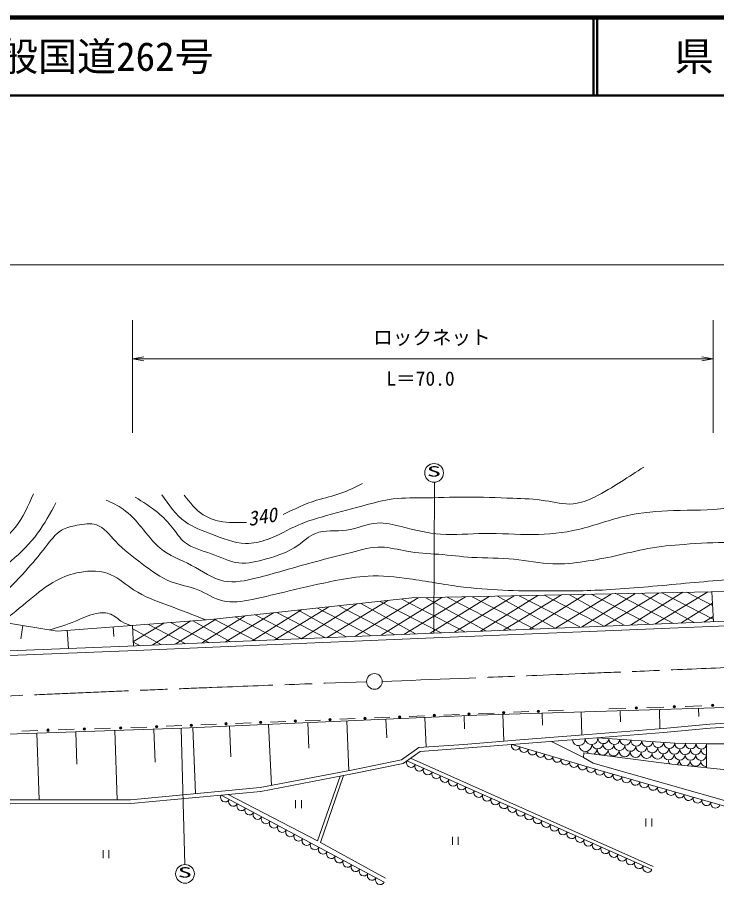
# Model space of a CAD drawing. Units: millimetres, scale not verified. Extents: x 40000 to 680000, y 20000 to 380000.
# Drawn here: x 224106 to 313514, y 269215 to 380000 of the extents above; entities that cross this region are included whole.
import ezdxf
from ezdxf.enums import TextEntityAlignment as Align

# ---------------------------------------------------------------- set-up
doc = ezdxf.new("R2010")
doc.units = ezdxf.units.MM
doc.header["$LTSCALE"] = 1000
doc.linetypes.add('CHAIN', pattern=[18.5, 12, -1.5, 3.5, -1.5])
for name, color, linetype, lineweight in [('M-BGD', 7, 'Continuous', 13), ('M-BMK', 2, 'CHAIN', 13), ('M-BMK-SRVR', 3, 'Continuous', 13), ('M-STR-STR3', 7, 'Continuous', 13), ('M-STR-STRC', 7, 'Continuous', 13), ('M-TTL', 7, 'Continuous', 13), ('M-TTL-LINE', 7, 'Continuous', 50)]:
    doc.layers.add(name, color=color, linetype=linetype, lineweight=lineweight)
doc.layers.add('M-TTL-TXT', color=7, linetype='Continuous')
doc.styles.add('ＭＳ ゴシック', font='')
doc.styles.get('ＭＳ ゴシック').set_extended_font_data('MS Gothic')

# ---------------------------------------------------------------- blocks, each defined once
blk = doc.blocks.new('open_arrow')
at = {"color": 0, "linetype": 'Continuous', "lineweight": -2}
blk.add_lwpolyline([(7.5, 1.25), (0, 0), (7.5, -1.25)], dxfattribs=at)

msp = doc.modelspace()

# ---------------------------------------------------------------- linework, layer by layer
at = {"layer": 'M-BGD'}
for p, q in [((248843, 303086), (274562, 305831)), ((275330, 305847), (267262, 300923)), ((278356, 305910), (270623, 301068)), ((281391, 305974), (273538, 301182)), ((274562, 305831), (314936, 306676)), ((276323, 305868), (283985, 301621)), ((284422, 306037), (276900, 301327)), ((279057, 305925), (287200, 301749)), ((287613, 306104), (280008, 301463)), ((282263, 305992), (290223, 301870)), ((290634, 306167), (283333, 301595)), ((285507, 306060), (292877, 301976)), ((293673, 306231), (286269, 301712)), ((288259, 306118), (296040, 302128)), ((296733, 306315), (289595, 301845)), ((291462, 306185), (299046, 302257)), ((300017, 306314), (292911, 301977)), ((294700, 306247), (301694, 302371)), ((303043, 306377), (296231, 302111)), ((297487, 306311), (304986, 302465)), ((306162, 306492), (299179, 302230)), ((300536, 306455), (308004, 302587)), ((309192, 306556), (302499, 302365)), ((303875, 306444), (310642, 302694)), ((312385, 306622), (305614, 302491)), ((306498, 306499), (313084, 303122)), ((309688, 306566), (312984, 304859)), ((312882, 306633), (313103, 302793)), ((263939, 304697), (257035, 300484)), ((267519, 305079), (260412, 300629)), ((271464, 305500), (263713, 300771)), ((265229, 304835), (272359, 301142)), ((268013, 305132), (275006, 301256)), ((270485, 305396), (278288, 301394)), ((273250, 305691), (281313, 301515)), ((312967, 305159), (308918, 302624)), ((216452, 303635), (229206, 301608)), ((253213, 303552), (247663, 300077)), ((256846, 303940), (250736, 300211)), ((260451, 304325), (254116, 300358)), ((254523, 303692), (260491, 300632)), ((257274, 303986), (263499, 300761)), ((260021, 304279), (266161, 300876)), ((262473, 304541), (269352, 301013)), ((229206, 301608), (248843, 303086)), ((242845, 302635), (238944, 300254)), ((240798, 302480), (245655, 299989)), ((246299, 302894), (241360, 299802)), ((243689, 302698), (248666, 300121)), ((249563, 303163), (244264, 299929)), ((246534, 302912), (251358, 300238)), ((249238, 303116), (254577, 300378)), ((251969, 303420), (257592, 300508)), ((293075, 301984), (314742, 302860)), ((313064, 303466), (311882, 302744)), ((224541, 300630), (224807, 302307)), ((230645, 299377), (230470, 301703)), ((236464, 300902), (236371, 302147)), ((238849, 302334), (238969, 299699)), ((238870, 301877), (242523, 299853)), ((252985, 300309), (277320, 301356)), ((277320, 301356), (293075, 301984)), ((277345, 300756), (293099, 301384)), ((293099, 301384), (314767, 302260)), ((239293, 299712), (252985, 300309)), ((253011, 299710), (277345, 300756)), ((223060, 299084), (239293, 299712)), ((238947, 300185), (239817, 299734)), ((239318, 299112), (253011, 299710)), ((223084, 298484), (239318, 299112)), ((282859, 290880), (316485, 291902)), ((293929, 291493), (291957, 291414)), ((299733, 291659), (301897, 291733)), ((301231, 290033), (301189, 291437)), ((304603, 291825), (306767, 291898)), ((306262, 289119), (306186, 291589)), ((309473, 291990), (311637, 292064)), ((311217, 290673), (311184, 291741)), ((245141, 289217), (282859, 290880)), ((267304, 290422), (265332, 290342)), ((271741, 290600), (269769, 290521)), ((271327, 287962), (271221, 290367)), ((276179, 290779), (274207, 290699)), ((276384, 286792), (276217, 290587)), ((280616, 290957), (278644, 290878)), ((281285, 289138), (281212, 290807)), ((285054, 291136), (283082, 291057)), ((286300, 287541), (286196, 290981)), ((289491, 291314), (287519, 291235)), ((291240, 289593), (291193, 291133)), ((296281, 288315), (296191, 291285)), ((189780, 287314), (245141, 289217)), ((236035, 289203), (233970, 289137)), ((240679, 289350), (238615, 289285)), ((245117, 289529), (243144, 289450)), ((246902, 280847), (246530, 289279)), ((249554, 289707), (247582, 289628)), ((251415, 285527), (251241, 289486)), ((253992, 289886), (252019, 289807)), ((256580, 281893), (256236, 289706)), ((258429, 290065), (256457, 289985)), ((262866, 290243), (260894, 290164)), ((261375, 286657), (261231, 289926)), ((266507, 283773), (266226, 290147)), ((306693, 289158), (297095, 288381)), ((312642, 289699), (306693, 289158)), ((312681, 289200), (306736, 288660)), ((320753, 290240), (312642, 289699)), ((320796, 289741), (312681, 289200)), ((226746, 288907), (224681, 288841)), ((226880, 280041), (226586, 288580)), ((231390, 289055), (229326, 288989)), ((231726, 284606), (231583, 288751)), ((236885, 280063), (236580, 288923)), ((241723, 284856), (241577, 289095)), ((297095, 288381), (288341, 287705)), ((306736, 288660), (297134, 287882)), ((281176, 287130), (275430, 286725)), ((288341, 287705), (281176, 287130)), ((288380, 287206), (281214, 286632)), ((287312, 287121), (298009, 283962)), ((297134, 287882), (288380, 287206)), ((292400, 287517), (296483, 285440)), ((298337, 287980), (308154, 287271)), ((308154, 287271), (312229, 287204)), ((312229, 287204), (317045, 287204)), ((312229, 287204), (312234, 284136)), ((275430, 286725), (273234, 285170)), ((275605, 286236), (273437, 284702)), ((281214, 286632), (275605, 286236)), ((296483, 285440), (296545, 286058)), ((296545, 286058), (307770, 284602)), ((273234, 285170), (267049, 283886)), ((273893, 285024), (305224, 271132)), ((274362, 285356), (305378, 271518)), ((297706, 284727), (296483, 285440)), ((333238, 274620), (297706, 284727)), ((267049, 283886), (255152, 281621)), ((273437, 284702), (267146, 283395)), ((298009, 283962), (333242, 273896)), ((307770, 284602), (317556, 283581)), ((267146, 283395), (255222, 281126)), ((262502, 274802), (265369, 283057)), ((265810, 283141), (262868, 274588)), ((255152, 281621), (238591, 280067)), ((255222, 281126), (238615, 279567)), ((250148, 280649), (271008, 269528)), ((251058, 280735), (262502, 274802)), ((238615, 279567), (223178, 279533)), ((238591, 280067), (223179, 280033)), ((259677, 278995), (259677, 279995)), ((260427, 279995), (260427, 278995)), ((304470, 276651), (304470, 277651)), ((305220, 277651), (305220, 276651)), ((279730, 274307), (279730, 275307)), ((280480, 275307), (280480, 274307)), ((262868, 274588), (271191, 270046)), ((235066, 272614), (235066, 273614)), ((235816, 273614), (235816, 272614))]:
    msp.add_line(p, q, dxfattribs=at)
for centre, radius in [((290724, 291364), 150), ((290724, 291364), 100), ((290724, 291364), 50), ((303250, 291779), 150), ((303250, 291779), 100), ((303250, 291779), 50), ((308120, 291944), 150), ((308120, 291944), 100), ((308120, 291944), 50), ((312990, 292110), 150), ((312990, 292110), 100), ((312990, 292110), 50), ((259662, 290114), 150), ((264099, 290293), 150), ((264099, 290293), 100), ((264099, 290293), 50), ((268537, 290471), 150), ((268537, 290471), 100), ((268537, 290471), 50), ((272974, 290650), 150), ((272974, 290650), 100), ((272974, 290650), 50), ((277412, 290828), 150), ((277412, 290828), 100), ((277412, 290828), 50), ((281849, 291007), 150), ((281849, 291007), 100), ((281849, 291007), 50), ((286286, 291185), 150), ((286286, 291185), 100), ((286286, 291185), 50), ((232680, 289096), 150), ((232680, 289096), 100), ((237325, 289244), 150), ((237325, 289244), 100), ((237325, 289244), 50), ((241912, 289400), 150), ((241912, 289400), 100), ((241912, 289400), 50), ((246349, 289579), 150), ((246349, 289579), 100), ((246349, 289579), 50), ((250787, 289757), 150), ((250787, 289757), 100), ((250787, 289757), 50), ((255224, 289936), 150), ((255224, 289936), 100), ((255224, 289936), 50), ((259662, 290114), 100), ((259662, 290114), 50), ((228036, 288948), 150), ((228036, 288948), 100), ((228036, 288948), 50), ((232680, 289096), 50)]:
    msp.add_circle(centre, radius, dxfattribs=at)
for centre, radius, start, end in [((287840, 286965), 551, 163.54967, 343.54967), ((295889, 287787), 818, 184.49465, 4.49465), ((296725, 287037), 818, 184.49465, 4.49465), ((297521, 287916), 818, 184.49465, 4.49465), ((298282, 287253), 703, 192.55017, 355.87134), ((299038, 287929), 703, 175.87134, 355.87134), ((299684, 287152), 703, 175.87134, 355.87134), ((300440, 287828), 703, 175.87134, 355.87134), ((301086, 287051), 703, 175.87134, 355.87134), ((301843, 287727), 703, 175.87134, 355.87134), ((302489, 286950), 703, 175.87134, 355.87134), ((303245, 287625), 703, 175.87134, 355.87134), ((304648, 287524), 703, 175.87134, 355.87134), ((306050, 287423), 703, 175.87134, 355.87134), ((307452, 287322), 703, 175.87134, 355.87134), ((308833, 287260), 679, 179.05305, 359.05305), ((310191, 287237), 679, 179.05305, 359.05305), ((311550, 287215), 679, 179.05305, 359.05305), ((288897, 286653), 551, 163.54967, 343.54967), ((289953, 286341), 551, 163.54967, 343.54967), ((291010, 286029), 551, 163.54967, 343.54967), ((292066, 285717), 551, 163.54967, 343.54967), ((297535, 286557), 703, 206.9116, 229.45956), ((297535, 286557), 703, 295.75116, 355.87134), ((298938, 286456), 703, 175.87134, 355.87134), ((300340, 286355), 703, 175.87134, 355.87134), ((301742, 286254), 703, 175.87134, 355.87134), ((303145, 286152), 703, 175.87134, 355.87134), ((303891, 286848), 703, 175.87134, 355.87134), ((304547, 286051), 703, 175.87134, 355.87134), ((305294, 286747), 703, 175.87134, 355.87134), ((305950, 285950), 703, 175.87134, 355.87134), ((306696, 286646), 703, 175.87134, 355.87134), ((307380, 285823), 679, 179.05305, 359.05305), ((308107, 286549), 679, 179.05305, 359.05305), ((309483, 286519), 679, 179.05305, 359.05305), ((310842, 286496), 679, 179.05305, 359.05305), ((312200, 286474), 679, 179.05305, 272.63039), ((274434, 284785), 591, 156.08704, 336.08704), ((293122, 285405), 551, 163.54967, 343.54967), ((294195, 285088), 568, 163.54967, 343.54967), ((295285, 284767), 568, 163.54967, 343.54967), ((308046, 285066), 679, 179.05305, 219.99708), ((308803, 285807), 679, 179.05305, 359.05305), ((308046, 285066), 679, 307.35366, 359.05305), ((309453, 285036), 679, 179.05305, 235.36962), ((310161, 285785), 679, 179.05305, 359.05305), ((309453, 285036), 679, 293.58398, 359.05305), ((310812, 285013), 679, 179.05305, 359.05305), ((311519, 285763), 679, 179.05305, 359.05305), ((312170, 284991), 679, 179.05305, 275.41472), ((275514, 284306), 591, 156.08704, 336.08704), ((276594, 283827), 591, 156.08704, 336.08704), ((296375, 284445), 568, 163.54967, 343.54967), ((297464, 284123), 568, 163.54967, 343.54967), ((298577, 283800), 591, 164.0546, 344.0546), ((299714, 283475), 591, 164.0546, 344.0546), ((277675, 283348), 591, 156.08704, 336.08704), ((278755, 282869), 591, 156.08704, 336.08704), ((279835, 282390), 591, 156.08704, 336.08704), ((300851, 283150), 591, 164.0546, 344.0546), ((301987, 282826), 591, 164.0546, 344.0546), ((303124, 282501), 591, 164.0546, 344.0546), ((280916, 281911), 591, 156.08704, 336.08704), ((281996, 281432), 591, 156.08704, 336.08704), ((304260, 282176), 591, 164.0546, 344.0546), ((305397, 281852), 591, 164.0546, 344.0546), ((306533, 281527), 591, 164.0546, 344.0546), ((250670, 280371), 591, 151.93536, 331.93536), ((283077, 280953), 591, 156.08704, 336.08704), ((284157, 280474), 591, 156.08704, 336.08704), ((307670, 281202), 591, 164.0546, 344.0546), ((308806, 280877), 591, 164.0546, 344.0546), ((309943, 280553), 591, 164.0546, 344.0546), ((311079, 280228), 591, 164.0546, 344.0546), ((251713, 279815), 591, 151.93536, 331.93536), ((252756, 279259), 591, 151.93536, 331.93536), ((285237, 279994), 591, 156.08704, 336.08704), ((286318, 279515), 591, 156.08704, 336.08704), ((287398, 279036), 591, 156.08704, 336.08704), ((312216, 279903), 591, 164.0546, 344.0546), ((313352, 279578), 591, 164.0546, 344.0546), ((253798, 278703), 591, 151.93536, 331.93536), ((254841, 278147), 591, 151.93536, 331.93536), ((288478, 278557), 591, 156.08704, 336.08704), ((289559, 278078), 591, 156.08704, 336.08704), ((255884, 277591), 591, 151.93536, 331.93536), ((256927, 277035), 591, 151.93536, 331.93536), ((290639, 277599), 591, 156.08704, 336.08704), ((291719, 277120), 591, 156.08704, 336.08704), ((257970, 276479), 591, 151.93536, 331.93536), ((259013, 275923), 591, 151.93536, 331.93536), ((292800, 276641), 591, 156.08704, 336.08704), ((293880, 276162), 591, 156.08704, 336.08704), ((294961, 275683), 591, 156.08704, 336.08704), ((260056, 275367), 591, 151.93536, 331.93536), ((261099, 274811), 591, 151.93536, 331.93536), ((296041, 275204), 591, 156.08704, 336.08704), ((297121, 274725), 591, 156.08704, 336.08704), ((262142, 274254), 591, 151.93536, 331.93536), ((263185, 273698), 591, 151.93536, 331.93536), ((298202, 274246), 591, 156.08704, 336.08704), ((299282, 273767), 591, 156.08704, 336.08704), ((264228, 273142), 591, 151.93536, 331.93536), ((265271, 272586), 591, 151.93536, 331.93536), ((300362, 273288), 591, 156.08704, 336.08704), ((301443, 272809), 591, 156.08704, 336.08704), ((302523, 272330), 591, 156.08704, 336.08704), ((266314, 272030), 591, 151.93536, 331.93536), ((267357, 271474), 591, 151.93536, 331.93536), ((303604, 271851), 591, 156.08704, 336.08704), ((304684, 271372), 591, 156.08704, 336.08704), ((268400, 270918), 591, 151.93536, 331.93536), ((269443, 270362), 591, 151.93536, 331.93536), ((270486, 269806), 591, 151.93536, 331.93536)]:
    msp.add_arc(centre, radius, start, end, dxfattribs=at)
for points, knots in [([(334346, 323173), (333833, 322788), (333321, 322402), (332980, 321904), (332531, 321248), (332381, 320397), (332101, 319611), (331758, 318643), (331220, 317773), (330540, 317024), (329811, 316221), (328919, 315558), (327953, 315072), (326951, 314568), (325868, 314254), (324782, 313950), (323394, 313562), (322001, 313191), (320585, 313023), (318816, 312812), (317012, 312917), (315217, 312925), (313258, 312934), (311311, 312828), (309361, 312681), (307809, 312565), (306255, 312422), (304725, 312144), (303332, 311891), (301960, 311525), (300577, 311217), (299254, 310922), (297922, 310680), (296576, 310485), (295248, 310293), (293907, 310146), (292574, 310193), (290910, 310251), (289260, 310612), (287597, 310778), (285814, 310956), (284016, 310910), (282229, 311022), (280811, 311111), (279400, 311299), (277984, 311412), (276616, 311522), (275244, 311563), (273884, 311803), (272806, 311993), (271736, 312310), (270664, 312340), (269378, 312376), (268088, 312000), (266809, 311656), (264963, 311161), (263139, 310731), (261343, 310241), (259152, 309644), (257003, 308957), (254707, 308387), (253302, 308038), (251841, 307733), (250510, 307997), (249055, 308285), (247754, 309253), (246362, 309997), (244982, 310735), (243514, 311254), (242360, 312193), (241452, 312933), (240740, 313934), (239969, 314877), (239267, 315738), (238517, 316551), (237627, 317171), (236963, 317633), (236222, 317987), (235480, 318342)], [0, 0, 0, 0, 1, 1, 1, 2, 2, 2, 3, 3, 3, 4, 4, 4, 5, 5, 5, 6, 6, 6, 7, 7, 7, 8, 8, 8, 9, 9, 9, 10, 10, 10, 11, 11, 11, 12, 12, 12, 13, 13, 13, 14, 14, 14, 15, 15, 15, 16, 16, 16, 17, 17, 17, 18, 18, 18, 19, 19, 19, 20, 20, 20, 21, 21, 21, 22, 22, 22, 23, 23, 23, 24, 24, 24, 25, 25, 25, 26, 26, 26, 26]), ([(239162, 318722), (240165, 318100), (241168, 317477), (242069, 316733), (242761, 316162), (243394, 315519), (243956, 314795), (244452, 314156), (244894, 313454), (245486, 312959), (246408, 312188), (247695, 311918), (248903, 311480), (250105, 311044), (251228, 310442), (252421, 310308), (253565, 310179), (254773, 310481), (255940, 310817), (257380, 311233), (258757, 311700), (259969, 312551), (260719, 313078), (261407, 313752), (262213, 314081), (263399, 314566), (264844, 314303), (266190, 314489), (267549, 314677), (268808, 315322), (270117, 315407), (271122, 315472), (272156, 315207), (273177, 314948), (274873, 314518), (276533, 314102), (278226, 313979), (280056, 313846), (281926, 314055), (283784, 314081), (285864, 314111), (287930, 313913), (290006, 313928), (291958, 313943), (293919, 314145), (295819, 314591), (297901, 315080), (299910, 315861), (301990, 316325), (303954, 316764), (305982, 316920), (308008, 316988), (310296, 317065), (312583, 317030), (314841, 317294), (317022, 317549), (319177, 318081), (321267, 318824), (322696, 319332), (324095, 319938), (325347, 320762), (326501, 321522), (327530, 322468), (328559, 323414)], [0, 0, 0, 0, 1, 1, 1, 2, 2, 2, 3, 3, 3, 4, 4, 4, 5, 5, 5, 6, 6, 6, 7, 7, 7, 8, 8, 8, 9, 9, 9, 10, 10, 10, 11, 11, 11, 12, 12, 12, 13, 13, 13, 14, 14, 14, 15, 15, 15, 16, 16, 16, 17, 17, 17, 18, 18, 18, 19, 19, 19, 20, 20, 20, 21, 21, 21, 21]), ([(216351, 303635), (217221, 303682), (218091, 303728), (218888, 303995), (219877, 304326), (220753, 304997), (221572, 305703), (222869, 306822), (224022, 308031), (225135, 309265), (226022, 310250), (226884, 311249), (227721, 312340), (228339, 313145), (228944, 314000), (229770, 314487), (230342, 314823), (231019, 314984), (231722, 315121), (232576, 315288), (233467, 315419), (234211, 315170), (235173, 314847), (235886, 313887), (236651, 313072), (237713, 311939), (238873, 311085), (240067, 310193), (241232, 309321), (242428, 308413), (243776, 307899), (244878, 307479), (246081, 307322), (247192, 306874), (248273, 306438), (249267, 305727), (250363, 305459), (251552, 305169), (252860, 305399), (254121, 305654), (255747, 305984), (257293, 306356), (258854, 306728), (260801, 307191), (262773, 307653), (264759, 308045), (266150, 308320), (267549, 308561), (268956, 308631), (270710, 308718), (272477, 308539), (274226, 308289), (276434, 307974), (278614, 307546), (280814, 307265), (284361, 306811), (287961, 306740), (291550, 306728), (294173, 306719), (296791, 306741), (299406, 306874), (302584, 307036), (305758, 307362), (308922, 307655), (312053, 307945), (315174, 308204), (318340, 308387), (320105, 308489), (321884, 308568), (323562, 309070), (324848, 309455), (326075, 310089), (327173, 310876), (328553, 311864), (329731, 313093), (330881, 314340), (332001, 315554), (333095, 316785), (334297, 317903), (335260, 318797), (336291, 319619), (337323, 320440)], [0, 0, 0, 0, 1, 1, 1, 2, 2, 2, 3, 3, 3, 4, 4, 4, 5, 5, 5, 6, 6, 6, 7, 7, 7, 8, 8, 8, 9, 9, 9, 10, 10, 10, 11, 11, 11, 12, 12, 12, 13, 13, 13, 14, 14, 14, 15, 15, 15, 16, 16, 16, 17, 17, 17, 18, 18, 18, 19, 19, 19, 20, 20, 20, 21, 21, 21, 22, 22, 22, 23, 23, 23, 24, 24, 24, 25, 25, 25, 26, 26, 26, 27, 27, 27, 27]), ([(258080, 316480), (259481, 317167), (260882, 317854), (262364, 318314), (263395, 318635), (264466, 318846), (265483, 319206), (266430, 319541), (267330, 320004), (268230, 320468)], [0, 0, 0, 0, 1, 1, 1, 2, 2, 2, 3, 3, 3, 3]), ([(202882, 317024), (203917, 315754), (204952, 314484), (206103, 313267), (206975, 312345), (207914, 311453), (209031, 310924), (209930, 310499), (210943, 310308), (211959, 310193), (213404, 310029), (214854, 310018), (216253, 310290), (217688, 310569), (219069, 311145), (220352, 311900), (221694, 312690), (222929, 313677), (223866, 314877), (224848, 316135), (225504, 317629), (226159, 319123)], [0, 0, 0, 0, 1, 1, 1, 2, 2, 2, 3, 3, 3, 4, 4, 4, 5, 5, 5, 6, 6, 6, 7, 7, 7, 7]), ([(229038, 318000), (228319, 316654), (227599, 315309), (226696, 314096), (225731, 312801), (224558, 311657), (223329, 310583), (222405, 309775), (221449, 309005), (220401, 308387), (219531, 307874), (218598, 307464), (217620, 307167), (216368, 306787), (215044, 306590), (213764, 306679), (212330, 306779), (210950, 307237), (209519, 307655), (207953, 308112), (206325, 308521), (205127, 309509), (204361, 310141), (203771, 311010), (203175, 311852), (202372, 312985), (201556, 314068), (200686, 315121), (200225, 315680), (199748, 316230), (199271, 316780)], [0, 0, 0, 0, 1, 1, 1, 2, 2, 2, 3, 3, 3, 4, 4, 4, 5, 5, 5, 6, 6, 6, 7, 7, 7, 8, 8, 8, 9, 9, 9, 10, 10, 10, 10]), ([(245431, 318983), (246166, 318034), (246901, 317084), (247882, 316458), (248505, 316060), (249228, 315792), (249962, 315641), (251091, 315408), (252245, 315451), (253399, 315494)], [0, 0, 0, 0, 1, 1, 1, 2, 2, 2, 3, 3, 3, 3]), ([(222165, 302727), (223332, 303688), (224500, 304648), (225677, 305615), (226766, 306510), (227864, 307409), (229094, 308066), (230014, 308558), (231009, 308913), (232064, 309106), (233413, 309352), (234861, 309333), (236074, 308809), (237125, 308355), (237999, 307523), (238971, 306878), (240335, 305973), (241891, 305438), (243426, 304873), (245030, 304283), (246609, 303660), (248189, 303037)], [0, 0, 0, 0, 1, 1, 1, 2, 2, 2, 3, 3, 3, 4, 4, 4, 5, 5, 5, 6, 6, 6, 7, 7, 7, 7]), ([(228259, 301758), (229363, 302097), (230467, 302436), (231527, 302873), (232404, 303234), (233251, 303662), (234211, 303849), (234835, 303970), (235507, 303989), (236065, 303751), (236595, 303526), (237023, 303070), (237529, 302775), (237878, 302572), (238264, 302446), (238649, 302319)], [0, 0, 0, 0, 1, 1, 1, 2, 2, 2, 3, 3, 3, 4, 4, 4, 5, 5, 5, 5])]:
    msp.add_open_spline(points, degree=3, knots=knots, dxfattribs=at)
at = {"layer": 'M-BMK'}
for points, knots in [([(270733, 295166), (277323, 295424), (283914, 295682), (290504, 295945), (294894, 296120), (299283, 296298), (303673, 296480), (316611, 297015), (329546, 297589), (342484, 298162), (347113, 298367), (351742, 298573), (356373, 298670), (360461, 298756), (364550, 298758), (368640, 298759)], [0, 0, 0, 0, 1, 1, 1, 2, 2, 2, 3, 3, 3, 4, 4, 4, 5, 5, 5, 5]), ([(170842, 291803), (175458, 291939), (180075, 292074), (184692, 292181), (192935, 292373), (201181, 292476), (209421, 292753), (215145, 292945), (220867, 293221), (226590, 293478), (240640, 294108), (254693, 294622), (268747, 295137)], [0, 0, 0, 0, 1, 1, 1, 2, 2, 2, 3, 3, 3, 4, 4, 4, 4])]:
    msp.add_open_spline(points, degree=3, knots=knots, dxfattribs=at)
at = {"layer": 'M-BMK-SRVR'}
msp.add_circle((269760, 295170), 1000, dxfattribs=at)
at = {"layer": 'M-STR-STR3'}
for p, q in [((339884, 348387), (69725, 348387)), ((238849, 326931), (238849, 341329)), ((313084, 326931), (313084, 341329)), ((238849, 336375), (313084, 336375))]:
    msp.add_line(p, q, dxfattribs=at)
at = {"layer": 'M-STR-STRC'}
for p, q in [((277434, 320612), (277351, 301397)), ((245511, 271791), (245036, 289174))]:
    msp.add_line(p, q, dxfattribs=at)
for centre in [(277383, 321811), (245542, 270592)]:
    msp.add_circle(centre, 1200, dxfattribs=at)
at = {"layer": 'M-TTL', "color": 2, "lineweight": 140}
msp.add_line((680000, 380000), (40000, 380000), dxfattribs=at)
at = {"layer": 'M-TTL-LINE'}
for p, q in [((297750, 380000), (297750, 370000)), ((298250, 380000), (298250, 370000)), ((40000, 370000), (680000, 370000))]:
    msp.add_line(p, q, dxfattribs=at)
at = {"layer": 'M-TTL-LINE', "lineweight": 13}
msp.add_open_spline([(304183, 322547), (303231, 321933), (302278, 321319), (301327, 320711), (300220, 320003), (299113, 319302), (297910, 318722), (297032, 318298), (296101, 317939), (295157, 317855), (293981, 317751), (292782, 318074), (291587, 318263), (290209, 318481), (288834, 318521), (287456, 318569), (285453, 318639), (283443, 318726), (281438, 318722), (279587, 318718), (277740, 318637), (275880, 318620), (274462, 318607), (273037, 318631), (271647, 318416), (270458, 318232), (269295, 317874), (268128, 317549), (266412, 317070), (264689, 316663), (262978, 316172), (261974, 315884), (260974, 315568), (260020, 315152), (258698, 314576), (257465, 313809), (256093, 313316), (255191, 312992), (254228, 312786), (253288, 312806), (251808, 312838), (250387, 313431), (248954, 313979), (247767, 314433), (246573, 314856), (245588, 315560), (244372, 316430), (243475, 317729), (242579, 319028)], degree=3, knots=[0, 0, 0, 0, 1, 1, 1, 2, 2, 2, 3, 3, 3, 4, 4, 4, 5, 5, 5, 6, 6, 6, 7, 7, 7, 8, 8, 8, 9, 9, 9, 10, 10, 10, 11, 11, 11, 12, 12, 12, 13, 13, 13, 14, 14, 14, 15, 15, 15, 16, 16, 16, 16], dxfattribs=at)

# ---------------------------------------------------------------- block references
at = {"layer": 'M-STR-STR3', "xscale": 193, "yscale": 193}
msp.add_blockref('open_arrow', (238849, 336375), dxfattribs=at)
at = {"layer": 'M-STR-STR3', "xscale": 193, "yscale": 193, "rotation": 180}
msp.add_blockref('open_arrow', (313084, 336375), dxfattribs=at)

# ---------------------------------------------------------------- texts
at = {"layer": 'M-BGD', "style": 'ＭＳ ゴシック', "oblique": 15}
msp.add_text('340', height=1833, rotation=9.389, dxfattribs=at).set_placement((253798, 314474), align=Align.BOTTOM_LEFT)
at = {"layer": 'M-STR-STR3', "style": 'ＭＳ ゴシック'}
for s, p in [('ロックネット', (269611, 337658)), ('L＝70.0', (271285, 332399))]:
    msp.add_text(s, height=1833, dxfattribs=at).set_placement(p, align=Align.BOTTOM_LEFT)
at = {"layer": 'M-STR-STRC', "style": 'ＭＳ ゴシック', "width": 2}
for p in [(276464, 320948), (244624, 269729)]:
    msp.add_text('S', height=1320, dxfattribs=at).set_placement(p, align=Align.BOTTOM_LEFT)
at = {"layer": 'M-TTL-TXT', "style": 'ＭＳ ゴシック'}
msp.add_text('一般国道262号', height=3666, dxfattribs=at).set_placement((216734, 375000), align=Align.MIDDLE_LEFT)
msp.add_text('県\u3000名', height=3666, dxfattribs=at).set_placement((315625, 375000), align=Align.MIDDLE_CENTER)

doc.saveas('drawing.dxf')
